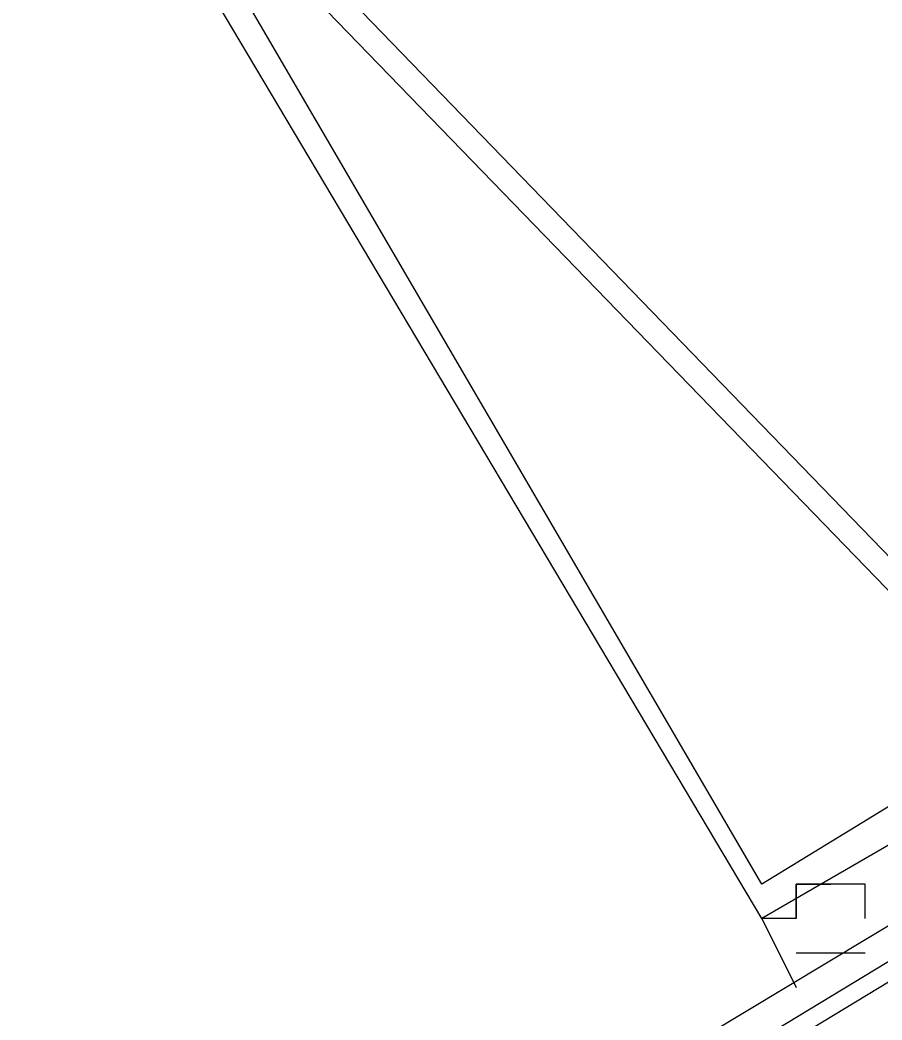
# Model space of a CAD drawing. Header units: feet. Extents: x -84 to 198, y -22 to 181.
# Drawn here: x 131.5134 to 131.8464, y 94.0986 to 94.4851 of the extents above; entities that cross this region are included whole.
import ezdxf

# ---------------------------------------------------------------- set-up
doc = ezdxf.new("R2010")
doc.units = ezdxf.units.FT
doc.layers.add('A-LINEA', color=7, linetype='CONTINUOUS')

msp = doc.modelspace()

# ---------------------------------------------------------------- linework, layer by layer
at = {"layer": 'A-LINEA'}
msp.add_line((131.84, 94.1244), (131.84, 94.1244), dxfattribs=at)
msp.add_line((131.84, 94.1244), (131.84, 94.1244), dxfattribs=at)
for points in [[(131.7333, 94.8044), (131.52, 94.6044), (131.92, 94.1911), (132.1333, 94.3911), (131.7333, 94.8044)], [(131.7333, 94.8044), (131.52, 94.6044), (131.92, 94.1911), (132.1333, 94.3911), (131.7333, 94.8044)], [(131.5067, 94.6311), (131.7467, 94.7911), (132.0533, 94.2844), (131.8, 94.1378), (131.5067, 94.6311)], [(131.5067, 94.6311), (131.7467, 94.7911), (132.0533, 94.2844), (131.8, 94.1378), (131.5067, 94.6311)], [(131.7333, 94.7911), (131.5333, 94.6044), (131.92, 94.2044), (132.12, 94.3911), (131.7333, 94.7911)], [(131.7333, 94.7911), (131.5333, 94.6044), (131.92, 94.2044), (132.12, 94.3911), (131.7333, 94.7911)], [(131.52, 94.6311), (131.7467, 94.7778), (132.04, 94.2978), (131.8, 94.1511), (131.52, 94.6311)], [(131.52, 94.6311), (131.7467, 94.7778), (132.04, 94.2978), (131.8, 94.1511), (131.52, 94.6311)], [(128.9733, 92.3778), (131.92, 94.1644), (131.92, 94.1778), (128.9733, 92.4044), (128.9733, 92.3911), (128.9733, 92.3778)], [(128.9733, 92.3778), (131.92, 94.1644), (131.92, 94.1778), (128.9733, 92.4044), (128.9733, 92.3911), (128.9733, 92.3778)], [(128.9867, 92.3644), (131.9333, 94.1378), (131.9333, 94.1511), (131.9333, 94.1644), (128.9867, 92.3778), (128.9733, 92.3778), (128.9867, 92.3644)], [(128.9867, 92.3644), (131.9333, 94.1378), (131.9333, 94.1511), (131.9333, 94.1644), (128.9867, 92.3778), (128.9733, 92.3778), (128.9867, 92.3644)], [(131.84, 94.1378), (131.84, 94.1378), (131.84, 94.1378), (131.84, 94.1511), (131.84, 94.1511), (131.8267, 94.1511), (131.8267, 94.1511), (131.8133, 94.1511), (131.8267, 94.1511), (131.8133, 94.1511), (131.8133, 94.1511), (131.8133, 94.1511), (131.8133, 94.1511), (131.8133, 94.1511), (131.8133, 94.1511), (131.8133, 94.1378), (131.8133, 94.1378), (131.8, 94.1378), (131.8, 94.1378), (131.8133, 94.1111), (131.8133, 94.1111), (131.8133, 94.1111)], [(131.84, 94.1378), (131.84, 94.1378), (131.84, 94.1378), (131.84, 94.1511), (131.84, 94.1511), (131.8267, 94.1511), (131.8267, 94.1511), (131.8133, 94.1511), (131.8267, 94.1511), (131.8133, 94.1511), (131.8133, 94.1511), (131.8133, 94.1511), (131.8133, 94.1511), (131.8133, 94.1511), (131.8133, 94.1511), (131.8133, 94.1378), (131.8133, 94.1378), (131.8, 94.1378), (131.8, 94.1378), (131.8133, 94.1111), (131.8133, 94.1111), (131.8133, 94.1111)], [(131.8133, 94.1378), (131.8133, 94.1511), (131.8133, 94.1511), (131.8133, 94.1511), (131.8133, 94.1511)], [(131.8133, 94.1378), (131.8133, 94.1511), (131.8133, 94.1511), (131.8133, 94.1511), (131.8133, 94.1511)], [(131.84, 94.1244), (131.8267, 94.1244), (131.8267, 94.1244), (131.8133, 94.1244)], [(131.84, 94.1244), (131.8267, 94.1244), (131.8267, 94.1244), (131.8133, 94.1244)]]:
    msp.add_lwpolyline(points, dxfattribs=at)

doc.saveas('drawing.dxf')
